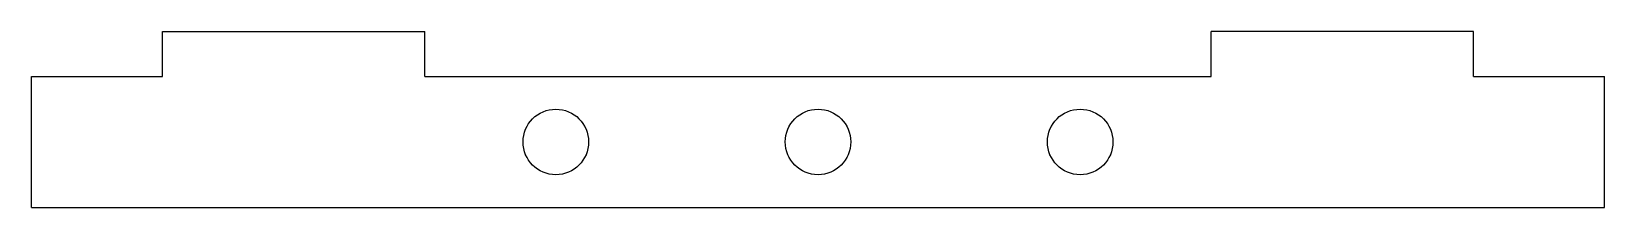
# Model space of a CAD drawing. Header units: inches. Extents: x 0 to 6, y 0 to 0.67.
import ezdxf

# ---------------------------------------------------------------- set-up
doc = ezdxf.new("R2010")
doc.units = ezdxf.units.IN
doc.header["$MEASUREMENT"] = 0

msp = doc.modelspace()

# ---------------------------------------------------------------- linework, layer by layer
at = {"color": 7, "linetype": 'Continuous'}
for p, q in [((0.5, 0.5), (0.5, 0.6713)), ((0.5, 0.6713), (1.5, 0.6713)), ((1.5, 0.5), (1.5, 0.6713)), ((4.5, 0.5), (4.5, 0.6713)), ((5.5, 0.6713), (4.5, 0.6713)), ((5.5, 0.5), (5.5, 0.6713)), ((0, 0), (0, 0.5)), ((0, 0.5), (0.5, 0.5)), ((1.5, 0.5), (4.5, 0.5)), ((5.5, 0.5), (6, 0.5)), ((6, 0), (6, 0.5)), ((0, 0), (6, 0))]:
    msp.add_line(p, q, dxfattribs=at)
at = {"color": 7, "linetype": 'Continuous', "lineweight": 15}
for p, q in [((0.5, 0.6713), (0.5, 0.5)), ((1.5, 0.6713), (0.5, 0.6713)), ((1.5, 0.5), (1.5, 0.6713)), ((4.5, 0.6713), (4.5, 0.5)), ((5.5, 0.6713), (4.5, 0.6713)), ((5.5, 0.5), (5.5, 0.6713)), ((0.5, 0.5), (0, 0.5)), ((0, 0.5), (0, 0)), ((4.5, 0.5), (1.5, 0.5)), ((6, 0.5), (5.5, 0.5)), ((6, 0), (6, 0.5)), ((0, 0), (6, 0))]:
    msp.add_line(p, q, dxfattribs=at)
at = {"color": 7, "linetype": 'Continuous'}
for centre in [(2, 0.25), (3, 0.25), (4, 0.25)]:
    msp.add_circle(centre, 0.125, dxfattribs=at)
at = {"color": 7, "linetype": 'Continuous', "lineweight": 15}
for centre in [(2, 0.25), (3, 0.25), (4, 0.25)]:
    msp.add_circle(centre, 0.125, dxfattribs=at)

doc.saveas('drawing.dxf')
